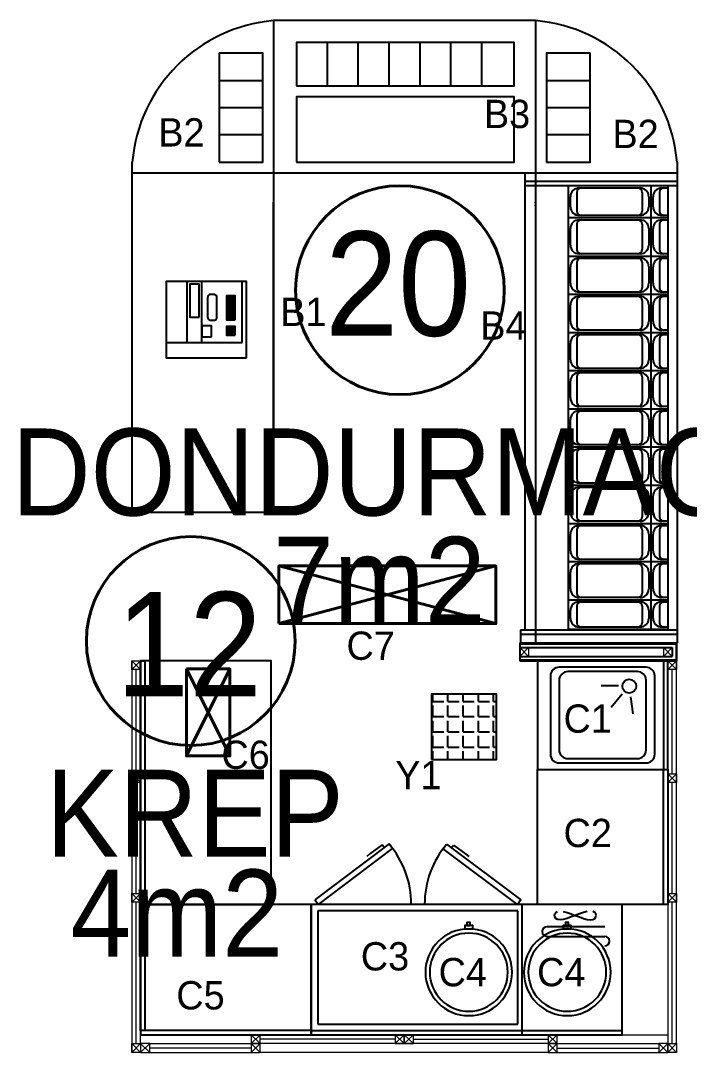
# Model space of a CAD drawing. Header units: millimetres. Extents: x -2729 to 15248, y -12439 to 5292.
# Drawn here: x 5513.2 to 5820.7, y -7810.6 to -7336.4 of the extents above; entities that cross this region are included whole.
import ezdxf

# ---------------------------------------------------------------- set-up
doc = ezdxf.new("R2010")
doc.units = ezdxf.units.MM
doc.layers.add('A EKİPMAN', color=142, linetype='Continuous')
doc.layers.add('S2000-002 Çizgi', color=7, linetype='Continuous')
for name, color, linetype, lineweight in [('antet_Ном_пера__60', 7, 'Continuous', 35), ('gor_orta', 40, 'Continuous', 9), ('gor_uzak', 32, 'Continuous', 0)]:
    doc.layers.add(name, color=color, linetype=linetype, lineweight=lineweight)
doc.styles.add('TAKSİM', font='GOTHIC.TTF', dxfattribs={"height": 20})
doc.styles.add('Мой Ариал', font='arial.ttf', dxfattribs={"width": 0.9})

# ---------------------------------------------------------------- blocks, each defined once
blk = doc.blocks.new('A$C40265D60')
at = {"layer": 'S2000-002 Çizgi'}
for p, q in [((16.66, 42.76), (24.47, 43.87)), ((15.43, 38.95), (21.53, 33.94)), ((11.52, 37.29), (11.52, 29.4))]:
    blk.add_line(p, q, dxfattribs=at)
for points in [[(0, 0), (50, 0), (50, 60), (0, 60)], [(0, 58), (50, 58), (50, 60), (0, 60)]]:
    blk.add_lwpolyline(points, close=True, dxfattribs=at)
for points in [[(7, 6), (43, 6, 0.414214), (47, 10), (47, 50, 0.414214), (43, 54), (7, 54, 0.414214), (3, 50), (3, 10, 0.414214)], [(9, 10), (41, 10, 0.414214), (45, 14), (45, 46, 0.414214), (41, 50), (9, 50, 0.414214), (5, 46), (5, 14, 0.414214)]]:
    blk.add_lwpolyline(points, format="xyb", close=True, dxfattribs=at)
blk.add_circle((11.71, 42.26), 3.19, dxfattribs=at)
blk = doc.blocks.new('A$C29BC12B0')
at = {"layer": 'S2000-002 Çizgi'}
for points in [[(18.13, 2.92), (21.77, 2.92), (21.77, 1.46), (18.13, 1.46)], [(19.1, 1.46), (20.55, 1.46), (20.55, 0), (19.1, 0)]]:
    blk.add_lwpolyline(points, close=True, dxfattribs=at)
for radius in [19.95, 17.95]:
    blk.add_circle((19.95, 22.87), radius, dxfattribs=at)
blk = doc.blocks.new('A$C196007F9')
at = {"layer": 'S2000-002 Çizgi'}
for points in [[(18.13, 2.92), (21.77, 2.92), (21.77, 1.46), (18.13, 1.46)], [(19.1, 1.46), (20.55, 1.46), (20.55, 0), (19.1, 0)]]:
    blk.add_lwpolyline(points, close=True, dxfattribs=at)
for radius in [19.95, 17.95]:
    blk.add_circle((19.95, 22.87), radius, dxfattribs=at)
blk = doc.blocks.new('A$C290C7E64')
at = {"layer": 'S2000-002 Çizgi'}
for points in [[(0, 0), (35, 0), (35, 37), (0, 37)], [(7, 2), (35, 2), (35, 37), (7, 37)], [(18.58, 21.8), (33.83, 21.8), (33.83, 26.01), (18.58, 26.01)], [(9.63, 16.02), (14.71, 16.02), (14.71, 20.57), (9.63, 20.57)], [(10.34, 8.15), (11.34, 8.15), (11.34, 9.15), (10.34, 9.15)], [(10.34, 7.15), (11.34, 7.15), (11.34, 8.15), (10.34, 8.15)], [(10.34, 6.15), (11.34, 6.15), (11.34, 7.15), (10.34, 7.15)], [(10.34, 5.15), (11.34, 5.15), (11.34, 6.15), (10.34, 6.15)], [(11.34, 8.15), (12.34, 8.15), (12.34, 9.15), (11.34, 9.15)], [(11.34, 7.15), (12.34, 7.15), (12.34, 8.15), (11.34, 8.15)], [(11.34, 6.15), (12.34, 6.15), (12.34, 7.15), (11.34, 7.15)], [(11.34, 5.15), (12.34, 5.15), (12.34, 6.15), (11.34, 6.15)], [(12.34, 8.15), (13.34, 8.15), (13.34, 9.15), (12.34, 9.15)], [(12.34, 7.15), (13.34, 7.15), (13.34, 8.15), (12.34, 8.15)], [(12.34, 6.15), (13.34, 6.15), (13.34, 7.15), (12.34, 7.15)], [(12.34, 5.15), (13.34, 5.15), (13.34, 6.15), (12.34, 6.15)], [(13.34, 8.15), (14.34, 8.15), (14.34, 9.15), (13.34, 9.15)], [(13.34, 7.15), (14.34, 7.15), (14.34, 8.15), (13.34, 8.15)], [(13.34, 6.15), (14.34, 6.15), (14.34, 7.15), (13.34, 7.15)], [(13.34, 5.15), (14.34, 5.15), (14.34, 6.15), (13.34, 6.15)], [(17.37, 8.15), (18.37, 8.15), (18.37, 9.15), (17.37, 9.15)], [(17.37, 7.15), (18.37, 7.15), (18.37, 8.15), (17.37, 8.15)], [(17.37, 6.15), (18.37, 6.15), (18.37, 7.15), (17.37, 7.15)], [(17.37, 5.15), (18.37, 5.15), (18.37, 6.15), (17.37, 6.15)], [(18.37, 8.15), (19.37, 8.15), (19.37, 9.15), (18.37, 9.15)], [(18.37, 7.15), (19.37, 7.15), (19.37, 8.15), (18.37, 8.15)], [(18.37, 6.15), (19.37, 6.15), (19.37, 7.15), (18.37, 7.15)], [(18.37, 5.15), (19.37, 5.15), (19.37, 6.15), (18.37, 6.15)], [(19.37, 8.15), (20.37, 8.15), (20.37, 9.15), (19.37, 9.15)], [(19.37, 7.15), (20.37, 7.15), (20.37, 8.15), (19.37, 8.15)], [(19.37, 6.15), (20.37, 6.15), (20.37, 7.15), (19.37, 7.15)], [(19.37, 5.15), (20.37, 5.15), (20.37, 6.15), (19.37, 6.15)], [(20.37, 8.15), (21.37, 8.15), (21.37, 9.15), (20.37, 9.15)], [(20.37, 7.15), (21.37, 7.15), (21.37, 8.15), (20.37, 8.15)], [(20.37, 6.15), (21.37, 6.15), (21.37, 7.15), (20.37, 7.15)], [(20.37, 5.15), (21.37, 5.15), (21.37, 6.15), (20.37, 6.15)], [(21.37, 8.15), (22.37, 8.15), (22.37, 9.15), (21.37, 9.15)], [(21.37, 7.15), (22.37, 7.15), (22.37, 8.15), (21.37, 8.15)], [(21.37, 6.15), (22.37, 6.15), (22.37, 7.15), (21.37, 7.15)], [(21.37, 5.15), (22.37, 5.15), (22.37, 6.15), (21.37, 6.15)], [(22.37, 8.15), (23.37, 8.15), (23.37, 9.15), (22.37, 9.15)], [(22.37, 7.15), (23.37, 7.15), (23.37, 8.15), (22.37, 8.15)], [(22.37, 6.15), (23.37, 6.15), (23.37, 7.15), (22.37, 7.15)], [(22.37, 5.15), (23.37, 5.15), (23.37, 6.15), (22.37, 6.15)], [(23.37, 8.15), (24.37, 8.15), (24.37, 9.15), (23.37, 9.15)], [(23.37, 7.15), (24.37, 7.15), (24.37, 8.15), (23.37, 8.15)], [(23.37, 6.15), (24.37, 6.15), (24.37, 7.15), (23.37, 7.15)], [(23.37, 5.15), (24.37, 5.15), (24.37, 6.15), (23.37, 6.15)], [(24.37, 8.15), (25.37, 8.15), (25.37, 9.15), (24.37, 9.15)], [(24.37, 7.15), (25.37, 7.15), (25.37, 8.15), (24.37, 8.15)], [(24.37, 6.15), (25.37, 6.15), (25.37, 7.15), (24.37, 7.15)], [(24.37, 5.15), (25.37, 5.15), (25.37, 6.15), (24.37, 6.15)], [(25.37, 8.15), (26.37, 8.15), (26.37, 9.15), (25.37, 9.15)], [(25.37, 7.15), (26.37, 7.15), (26.37, 8.15), (25.37, 8.15)], [(25.37, 6.15), (26.37, 6.15), (26.37, 7.15), (25.37, 7.15)], [(25.37, 5.15), (26.37, 5.15), (26.37, 6.15), (25.37, 6.15)], [(26.37, 8.15), (27.37, 8.15), (27.37, 9.15), (26.37, 9.15)], [(26.37, 7.15), (27.37, 7.15), (27.37, 8.15), (26.37, 8.15)], [(26.37, 6.15), (27.37, 6.15), (27.37, 7.15), (26.37, 7.15)], [(26.37, 5.15), (27.37, 5.15), (27.37, 6.15), (26.37, 6.15)], [(27.37, 8.15), (28.37, 8.15), (28.37, 9.15), (27.37, 9.15)], [(27.37, 7.15), (28.37, 7.15), (28.37, 8.15), (27.37, 8.15)], [(27.37, 6.15), (28.37, 6.15), (28.37, 7.15), (27.37, 7.15)], [(27.37, 5.15), (28.37, 5.15), (28.37, 6.15), (27.37, 6.15)]]:
    blk.add_lwpolyline(points, close=True, dxfattribs=at)
for points in [[(7, 27.23), (35, 27.23)], [(7, 20.57), (35, 20.57)]]:
    blk.add_lwpolyline(points, dxfattribs=at)
blk.add_lwpolyline([(18.68, 13.56), (27.6, 13.56, 0.414214), (29.1, 15.06), (29.1, 16.45, 0.414214), (27.6, 17.95), (18.68, 17.95, 0.414214), (17.18, 16.45), (17.18, 15.06, 0.414214)], format="xyb", close=True, dxfattribs=at)
blk = doc.blocks.new('A$C5FF82007')
at = {"layer": 'S2000-002 Çizgi'}
for p, q in [((35.82, 87.82), (1.71, 62.05)), ((3.26, 60), (37.37, 85.77)), ((32.58, 87.44), (26.95, 83.18)), ((33.58, 86.12), (32.58, 87.44)), ((37.37, 85.77), (35.82, 87.82)), ((60.63, 85.61), (62.17, 87.67)), ((94.86, 60), (60.63, 85.61)), ((62.17, 87.67), (96.4, 62.05)), ((64.42, 85.98), (65.41, 87.3)), ((65.41, 87.3), (71.07, 83.07)), ((26.95, 83.18), (25.5, 82.09)), ((71.07, 83.07), (72.51, 81.99)), ((1.71, 62.05), (3.26, 60)), ((96.4, 62.05), (94.86, 60)), ((0, 2), (0, 60)), ((0, 60), (0, 0)), ((143, 60), (0, 60)), ((95, 57), (3, 57)), ((3, 57), (3, 5)), ((95, 5), (95, 57)), ((96.89, 60), (96.89, 0)), ((143, 0), (143, 60)), ((111.83, 54.97), (111.99, 55.71)), ((111.99, 54.24), (111.83, 54.97)), ((111.99, 55.71), (112.48, 56.35)), ((112.48, 53.6), (111.99, 54.24)), ((112.48, 56.35), (113.3, 56.8)), ((113.3, 53.14), (112.48, 53.6)), ((114.44, 52.97), (113.3, 53.14)), ((115.9, 53.14), (114.44, 52.97)), ((115.9, 56.8), (117.6, 56.35)), ((117.6, 53.6), (115.9, 53.14)), ((117.6, 56.35), (119.46, 55.71)), ((119.46, 54.24), (117.6, 53.6)), ((119.46, 55.71), (121.41, 54.97)), ((121.41, 54.97), (119.46, 54.24)), ((123.36, 55.71), (121.41, 54.97)), ((121.41, 54.97), (123.36, 54.24)), ((125.22, 56.35), (123.36, 55.71)), ((123.36, 54.24), (125.22, 53.6)), ((126.93, 56.8), (125.22, 56.35)), ((125.22, 53.6), (126.93, 53.14)), ((126.93, 53.14), (128.38, 52.97)), ((128.38, 52.97), (129.53, 53.14)), ((130.34, 56.35), (129.53, 56.8)), ((129.53, 53.14), (130.34, 53.6)), ((130.83, 55.71), (130.34, 56.35)), ((130.34, 53.6), (130.83, 54.24)), ((131, 54.97), (130.83, 55.71)), ((130.83, 54.24), (131, 54.97)), ((135, 49.66), (108.33, 49.66)), ((108.33, 45.32), (135, 45.32)), ((3, 5), (95, 5)), ((0, 2), (143, 2)), ((0, 0), (143, 0))]:
    blk.add_line(p, q, dxfattribs=at)
for centre, radius, start, end in [((3.26, 60), 42.75, 0, 40.5092), ((94.86, 60), 42.75, 139.755, 180), ((108.33, 47.49), 2.17, 90, 270), ((135, 43.15), 2.17, 270, 90)]:
    blk.add_arc(centre, radius, start, end, dxfattribs=at)

msp = doc.modelspace()

# ---------------------------------------------------------------- hatches: boundary and pattern name
h = msp.add_hatch()
h.set_pattern_fill('ANGLE', color=256)
h.set_pattern_definition([(0, (-2455.774, -10387.444), (0, 6.985), [5.08, -1.905]), (90, (-2455.774, -10387.444), (-6.985, 4e-16), [5.08, -1.905])])
h.paths.add_polyline_path([(5732.082, -7645.963), (5702.082, -7645.963), (5702.082, -7675.963), (5732.082, -7675.963)])

# ---------------------------------------------------------------- linework, layer by layer
for p, q in [((5750.02, -7336.409), (5629.54, -7336.409)), ((5629.54, -7336.409), (5629.54, -7562.409)), ((5750.02, -7336.409), (5750.02, -7588.753)), ((5654.263, -7366.409), (5654.263, -7346.409)), ((5668.463, -7366.409), (5668.463, -7346.409)), ((5668.463, -7366.409), (5668.463, -7346.409)), ((5682.663, -7366.409), (5682.663, -7346.409)), ((5682.663, -7366.409), (5682.663, -7346.409)), ((5696.863, -7366.409), (5696.863, -7346.409)), ((5696.863, -7366.409), (5696.863, -7346.409)), ((5711.063, -7366.409), (5711.063, -7346.409)), ((5711.063, -7366.409), (5711.063, -7346.409)), ((5725.263, -7366.409), (5725.263, -7346.409)), ((5725.263, -7366.409), (5725.263, -7346.409)), ((5604.54, -7363.909), (5624.54, -7363.909)), ((5755.02, -7363.909), (5775.02, -7363.909)), ((5604.54, -7376.409), (5624.54, -7376.409)), ((5755.02, -7376.409), (5775.02, -7376.409)), ((5624.54, -7388.909), (5604.54, -7388.909)), ((5624.54, -7401.409), (5624.54, -7391.409)), ((5775.02, -7388.909), (5755.02, -7388.909)), ((5564.54, -7562.409), (5564.54, -7401.409)), ((5815.02, -7401.409), (5815.02, -7622.409)), ((5564.54, -7406.409), (5815.02, -7406.409)), ((5629.54, -7562.409), (5629.54, -7419.8)), ((5750.02, -7421.409), (5750.02, -7622.409)), ((5564.54, -7562.409), (5629.54, -7562.409)), ((5742.712, -7622.409), (5815.02, -7622.409)), ((5742.712, -7622.609), (5814.816, -7622.609)), ((5742.712, -7622.609), (5814.816, -7622.609)), ((5742.712, -7622.809), (5814.612, -7622.809)), ((5814.616, -7622.809), (5742.712, -7622.809)), ((5742.712, -7624.609), (5812.812, -7624.609)), ((5742.916, -7622.609), (5814.816, -7622.609)), ((5812.812, -7624.609), (5812.812, -7628.609)), ((5814.616, -7622.809), (5814.616, -7630.409)), ((5814.816, -7622.609), (5814.816, -7630.609)), ((5742.712, -7628.609), (5812.812, -7628.609)), ((5742.712, -7630.409), (5814.612, -7630.409)), ((5814.616, -7630.409), (5742.712, -7630.409)), ((5742.712, -7630.609), (5814.812, -7630.609)), ((5814.812, -7630.609), (5742.712, -7630.609))]:
    msp.add_line(p, q)
at = {"color": 4, "lineweight": 40, "ltscale": 0.005}
for p, q in [((5731.772, -7613.549), (5631.976, -7587.016)), ((5631.976, -7613.549), (5731.772, -7587.016))]:
    msp.add_line(p, q, dxfattribs=at)
at = {"color": 3, "lineweight": 40, "ltscale": 0.005}
for p, q in [((5589.458, -7634.381), (5609.458, -7674.381)), ((5609.458, -7634.381), (5589.458, -7674.381))]:
    msp.add_line(p, q, dxfattribs=at)
for points in [[(5640.063, -7366.409), (5740.063, -7366.409), (5740.063, -7346.409), (5640.063, -7346.409)], [(5604.54, -7401.409), (5624.54, -7401.409), (5624.54, -7351.409), (5604.54, -7351.409)], [(5755.02, -7401.409), (5775.02, -7401.409), (5775.02, -7351.409), (5755.02, -7351.409)], [(5640.063, -7401.409), (5740.063, -7401.409), (5740.063, -7371.409), (5640.063, -7371.409)], [(5702.082, -7675.963), (5732.082, -7675.963), (5732.082, -7645.963), (5702.082, -7645.963)]]:
    msp.add_lwpolyline(points, close=True)
at = {"color": 4, "lineweight": 40, "ltscale": 0.005}
msp.add_lwpolyline([(5631.976, -7613.549), (5631.976, -7587.016), (5731.772, -7587.016), (5731.772, -7613.549)], close=True, dxfattribs=at)
at = {"color": 3, "lineweight": 40, "ltscale": 0.005}
msp.add_lwpolyline([(5589.458, -7634.381), (5589.458, -7674.381), (5609.458, -7674.381), (5609.458, -7634.381)], close=True, dxfattribs=at)
at = {"color": 1, "lineweight": 40, "ltscale": 0.005}
for centre in [(5687.606, -7460.277), (5591.447, -7621.588)]:
    msp.add_circle(centre, 48, dxfattribs=at)
for centre, radius, start, end in [((5635.604, -7407.473), 71.322, 94.87704, 175.12296), ((5743.956, -7407.473), 71.322, 4.87704, 85.12296), ((5648.735, -7420.605), 19.212, 177.59926, 182.40074), ((5730.825, -7420.605), 19.212, 357.59926, 2.40074)]:
    msp.add_arc(centre, radius, start, end)
at = {"layer": 'A EKİPMAN', "color": 0}
for p, q in [((5743.02, -7406.409), (5815.02, -7406.409)), ((5745.02, -7406.409), (5745.02, -7616.409, 0)), ((5815.02, -7406.404), (5815.02, -7622.409, 0)), ((5815.02, -7410.409), (5745.02, -7410.409)), ((5815.02, -7412.409), (5745.02, -7412.409)), ((5765.02, -7412.409), (5765.02, -7616.409, 0)), ((5769.02, -7415.332), (5769.02, -7423.965)), ((5770.02, -7413.332), (5798.02, -7413.332)), ((5799.02, -7415.332), (5799.02, -7423.965)), ((5803.02, -7412.409), (5803.02, -7616.409, 0)), ((5807.02, -7415.332), (5807.02, -7423.965)), ((5808.02, -7413.332), (5811.02, -7413.332)), ((5811.02, -7616.409, 0), (5811.02, -7412.409)), ((5766.02, -7421.965), (5766.02, -7417.332)), ((5802.02, -7417.332), (5802.02, -7421.965)), ((5804.02, -7421.965), (5804.02, -7417.332)), ((5798.02, -7425.965), (5770.02, -7425.965)), ((5811.02, -7425.965), (5808.02, -7425.965)), ((5765.02, -7426.965), (5811.02, -7426.965)), ((5769.02, -7429.965), (5769.02, -7441.598)), ((5770.02, -7427.965), (5798.02, -7427.965)), ((5799.02, -7429.965), (5799.02, -7441.598)), ((5807.02, -7429.965), (5807.02, -7441.598)), ((5808.02, -7427.965), (5811.02, -7427.965)), ((5766.02, -7439.598), (5766.02, -7431.965)), ((5802.02, -7431.965), (5802.02, -7439.598)), ((5804.02, -7439.598), (5804.02, -7431.965)), ((5765.02, -7444.598), (5811.02, -7444.598)), ((5798.02, -7443.598), (5770.02, -7443.598)), ((5811.02, -7443.598), (5808.02, -7443.598)), ((5766.02, -7457.154), (5766.02, -7449.52)), ((5769.02, -7447.52), (5769.02, -7459.154)), ((5770.02, -7445.52), (5798.02, -7445.52)), ((5799.02, -7447.52), (5799.02, -7459.154)), ((5802.02, -7449.52), (5802.02, -7457.154)), ((5804.02, -7457.154), (5804.02, -7449.52)), ((5807.02, -7447.52), (5807.02, -7459.154)), ((5808.02, -7445.52), (5811.02, -7445.52)), ((5765.02, -7462.154), (5811.02, -7462.154)), ((5798.02, -7461.154), (5770.02, -7461.154)), ((5770.02, -7463.076), (5798.02, -7463.076)), ((5811.02, -7461.154), (5808.02, -7461.154)), ((5808.02, -7463.076), (5811.02, -7463.076)), ((5766.02, -7474.709), (5766.02, -7467.076)), ((5769.02, -7465.076), (5769.02, -7476.709)), ((5799.02, -7465.076), (5799.02, -7476.709)), ((5802.02, -7467.076), (5802.02, -7474.709)), ((5804.02, -7474.709), (5804.02, -7467.076)), ((5807.02, -7465.076), (5807.02, -7476.709)), ((5765.02, -7479.709), (5811.02, -7479.709)), ((5769.02, -7482.632), (5769.02, -7494.265)), ((5798.02, -7478.709), (5770.02, -7478.709)), ((5770.02, -7480.632), (5798.02, -7480.632)), ((5799.02, -7482.632), (5799.02, -7494.265)), ((5807.02, -7482.632), (5807.02, -7494.265)), ((5811.02, -7478.709), (5808.02, -7478.709)), ((5808.02, -7480.632), (5811.02, -7480.632)), ((5766.02, -7492.265), (5766.02, -7484.632)), ((5802.02, -7484.632), (5802.02, -7492.265)), ((5804.02, -7492.265), (5804.02, -7484.632)), ((5765.02, -7497.265), (5811.02, -7497.265)), ((5798.02, -7496.265), (5770.02, -7496.265)), ((5811.02, -7496.265), (5808.02, -7496.265)), ((5766.02, -7509.82), (5766.02, -7502.187)), ((5769.02, -7500.187), (5769.02, -7511.82)), ((5770.02, -7498.187), (5798.02, -7498.187)), ((5799.02, -7500.187), (5799.02, -7511.82)), ((5802.02, -7502.187), (5802.02, -7509.82)), ((5804.02, -7509.82), (5804.02, -7502.187)), ((5807.02, -7500.187), (5807.02, -7511.82)), ((5808.02, -7498.187), (5811.02, -7498.187)), ((5765.02, -7514.82), (5811.02, -7514.82)), ((5798.02, -7513.82), (5770.02, -7513.82)), ((5770.02, -7515.743), (5798.02, -7515.743)), ((5811.02, -7513.82), (5808.02, -7513.82)), ((5808.02, -7515.743), (5811.02, -7515.743)), ((5766.02, -7527.376), (5766.02, -7519.743)), ((5769.02, -7517.743), (5769.02, -7529.376)), ((5799.02, -7517.743), (5799.02, -7529.376)), ((5802.02, -7519.743), (5802.02, -7527.376)), ((5804.02, -7527.376), (5804.02, -7519.743)), ((5807.02, -7517.743), (5807.02, -7529.376)), ((5765.02, -7532.376), (5811.02, -7532.376)), ((5769.02, -7535.298), (5769.02, -7546.932)), ((5798.02, -7531.376), (5770.02, -7531.376)), ((5770.02, -7533.298), (5798.02, -7533.298)), ((5799.02, -7535.298), (5799.02, -7546.932)), ((5807.02, -7535.298), (5807.02, -7546.932)), ((5811.02, -7531.376), (5808.02, -7531.376)), ((5808.02, -7533.298), (5811.02, -7533.298)), ((5766.02, -7544.932), (5766.02, -7537.298)), ((5802.02, -7537.298), (5802.02, -7544.932)), ((5804.02, -7544.932), (5804.02, -7537.298)), ((5798.02, -7548.932), (5770.02, -7548.932)), ((5811.02, -7548.932), (5808.02, -7548.932)), ((5765.02, -7549.932), (5811.02, -7549.932)), ((5769.02, -7552.854), (5769.02, -7564.487)), ((5770.02, -7550.854), (5798.02, -7550.854)), ((5799.02, -7552.854), (5799.02, -7564.487)), ((5807.02, -7552.854), (5807.02, -7564.487)), ((5808.02, -7550.854), (5811.02, -7550.854)), ((5766.02, -7562.487), (5766.02, -7554.854)), ((5802.02, -7554.854), (5802.02, -7562.487)), ((5804.02, -7562.487), (5804.02, -7554.854)), ((5765.02, -7567.487), (5811.02, -7567.487)), ((5798.02, -7566.487), (5770.02, -7566.487)), ((5770.02, -7568.409), (5798.02, -7568.409)), ((5811.02, -7566.487), (5808.02, -7566.487)), ((5808.02, -7568.409), (5811.02, -7568.409)), ((5766.02, -7580.043, 0), (5766.02, -7572.409, 0)), ((5769.02, -7570.409, 0), (5769.02, -7582.043, 0)), ((5799.02, -7570.409, 0), (5799.02, -7582.043, 0)), ((5802.02, -7572.409, 0), (5802.02, -7580.043, 0)), ((5804.02, -7580.043, 0), (5804.02, -7572.409, 0)), ((5807.02, -7570.409, 0), (5807.02, -7582.043, 0)), ((5765.02, -7585.043, 0), (5811.02, -7585.043, 0)), ((5798.02, -7584.043, 0), (5770.02, -7584.043, 0)), ((5770.02, -7585.965, 0), (5798.02, -7585.965, 0)), ((5811.02, -7584.043, 0), (5808.02, -7584.043, 0)), ((5808.02, -7585.965, 0), (5811.02, -7585.965, 0)), ((5766.02, -7597.598, 0), (5766.02, -7589.965, 0)), ((5769.02, -7587.965, 0), (5769.02, -7599.598, 0)), ((5799.02, -7587.965, 0), (5799.02, -7599.598, 0)), ((5802.02, -7589.965, 0), (5802.02, -7597.598, 0)), ((5804.02, -7597.598, 0), (5804.02, -7589.965, 0)), ((5807.02, -7587.965, 0), (5807.02, -7599.598, 0)), ((5798.02, -7601.598, 0), (5770.02, -7601.598, 0)), ((5811.02, -7601.598, 0), (5808.02, -7601.598, 0)), ((5765.02, -7602.598, 0), (5811.02, -7602.598, 0)), ((5769.02, -7605.52, 0), (5769.02, -7613.154, 0)), ((5770.02, -7603.52, 0), (5798.02, -7603.52, 0)), ((5799.02, -7605.52, 0), (5799.02, -7613.154, 0)), ((5807.02, -7605.52, 0), (5807.02, -7613.154, 0)), ((5808.02, -7603.52, 0), (5811.02, -7603.52, 0)), ((5766.02, -7611.154, 0), (5766.02, -7607.52, 0)), ((5802.02, -7607.52, 0), (5802.02, -7611.154, 0)), ((5804.02, -7611.154, 0), (5804.02, -7607.52, 0)), ((5798.02, -7615.154, 0), (5770.02, -7615.154, 0)), ((5811.02, -7615.154, 0), (5808.02, -7615.154, 0)), ((5743.02, -7616.409, 0), (5815.02, -7616.409, 0)), ((5743.02, -7616.409, 0), (5743.02, -7622.409, 0)), ((5743.02, -7618.409, 0), (5815.02, -7618.409, 0)), ((5765.02, -7616.154, 0), (5811.02, -7616.154, 0)), ((5743.02, -7622.409, 0), (5815.02, -7622.409, 0))]:
    msp.add_line(p, q, dxfattribs=at)
at = {"layer": 'A EKİPMAN', "color": 0, "extrusion": (-2.38837e-07, -6.03363e-12, 1), "elevation": -0.001}
for points in [[(5764.015, -7406.409), (5815.02, -7406.407)], [(5768.222, -7406.409), (5815.02, -7406.404)]]:
    msp.add_lwpolyline(points, dxfattribs=at)
at = {"layer": 'A EKİPMAN', "color": 0}
for centre, radius, start, end in [((5770.02, -7417.332), 4, 90, 180), ((5771.02, -7415.332), 2, 90, 180), ((5797.02, -7415.332), 2, 360, 90), ((5798.02, -7417.332), 4, 360, 90), ((5808.02, -7417.332), 4, 90, 180), ((5809.02, -7415.332), 2, 90, 180), ((5770.02, -7421.965), 4, 180, 270), ((5771.02, -7423.965), 2, 180, 270), ((5797.02, -7423.965), 2, 270, 360), ((5798.02, -7421.965), 4, 270, 360), ((5808.02, -7421.965), 4, 180, 270), ((5809.02, -7423.965), 2, 180, 270), ((5770.02, -7431.965), 4, 90, 180), ((5771.02, -7429.965), 2, 90, 180), ((5797.02, -7429.965), 2, 360, 90), ((5798.02, -7431.965), 4, 360, 90), ((5808.02, -7431.965), 4, 90, 180), ((5809.02, -7429.965), 2, 90, 180), ((5770.02, -7439.598), 4, 180, 270), ((5798.02, -7439.598), 4, 270, 360), ((5808.02, -7439.598), 4, 180, 270), ((5771.02, -7441.598), 2, 180, 270), ((5797.02, -7441.598), 2, 270, 360), ((5809.02, -7441.598), 2, 180, 270), ((5770.02, -7449.52), 4, 90, 180), ((5771.02, -7447.52), 2, 90, 180), ((5797.02, -7447.52), 2, 360, 90), ((5798.02, -7449.52), 4, 360, 90), ((5808.02, -7449.52), 4, 90, 180), ((5809.02, -7447.52), 2, 90, 180), ((5770.02, -7457.154), 4, 180, 270), ((5771.02, -7459.154), 2, 180, 270), ((5797.02, -7459.154), 2, 270, 360), ((5798.02, -7457.154), 4, 270, 360), ((5808.02, -7457.154), 4, 180, 270), ((5809.02, -7459.154), 2, 180, 270), ((5770.02, -7467.076), 4, 90, 180), ((5771.02, -7465.076), 2, 90, 180), ((5797.02, -7465.076), 2, 360, 90), ((5798.02, -7467.076), 4, 360, 90), ((5808.02, -7467.076), 4, 90, 180), ((5809.02, -7465.076), 2, 90, 180), ((5770.02, -7474.709), 4, 180, 270), ((5771.02, -7476.709), 2, 180, 270), ((5797.02, -7476.709), 2, 270, 360), ((5798.02, -7474.709), 4, 270, 360), ((5808.02, -7474.709), 4, 180, 270), ((5809.02, -7476.709), 2, 180, 270), ((5770.02, -7484.632), 4, 90, 180), ((5771.02, -7482.632), 2, 90, 180), ((5797.02, -7482.632), 2, 360, 90), ((5798.02, -7484.632), 4, 360, 90), ((5808.02, -7484.632), 4, 90, 180), ((5809.02, -7482.632), 2, 90, 180), ((5770.02, -7492.265), 4, 180, 270), ((5798.02, -7492.265), 4, 270, 360), ((5808.02, -7492.265), 4, 180, 270), ((5771.02, -7494.265), 2, 180, 270), ((5797.02, -7494.265), 2, 270, 360), ((5809.02, -7494.265), 2, 180, 270), ((5770.02, -7502.187), 4, 90, 180), ((5771.02, -7500.187), 2, 90, 180), ((5797.02, -7500.187), 2, 360, 90), ((5798.02, -7502.187), 4, 360, 90), ((5808.02, -7502.187), 4, 90, 180), ((5809.02, -7500.187), 2, 90, 180), ((5770.02, -7509.82), 4, 180, 270), ((5798.02, -7509.82), 4, 270, 360), ((5808.02, -7509.82), 4, 180, 270), ((5770.02, -7519.743), 4, 90, 180), ((5771.02, -7511.82), 2, 180, 270), ((5771.02, -7517.743), 2, 90, 180), ((5797.02, -7511.82), 2, 270, 360), ((5797.02, -7517.743), 2, 360, 90), ((5798.02, -7519.743), 4, 360, 90), ((5808.02, -7519.743), 4, 90, 180), ((5809.02, -7511.82), 2, 180, 270), ((5809.02, -7517.743), 2, 90, 180), ((5770.02, -7527.376), 4, 180, 270), ((5771.02, -7529.376), 2, 180, 270), ((5797.02, -7529.376), 2, 270, 360), ((5798.02, -7527.376), 4, 270, 360), ((5808.02, -7527.376), 4, 180, 270), ((5809.02, -7529.376), 2, 180, 270), ((5770.02, -7537.298), 4, 90, 180), ((5771.02, -7535.298), 2, 90, 180), ((5797.02, -7535.298), 2, 360, 90), ((5798.02, -7537.298), 4, 360, 90), ((5808.02, -7537.298), 4, 90, 180), ((5809.02, -7535.298), 2, 90, 180), ((5770.02, -7544.932), 4, 180, 270), ((5771.02, -7546.932), 2, 180, 270), ((5797.02, -7546.932), 2, 270, 360), ((5798.02, -7544.932), 4, 270, 360), ((5808.02, -7544.932), 4, 180, 270), ((5809.02, -7546.932), 2, 180, 270), ((5770.02, -7554.854), 4, 90, 180), ((5771.02, -7552.854), 2, 90, 180), ((5797.02, -7552.854), 2, 360, 90), ((5798.02, -7554.854), 4, 360, 90), ((5808.02, -7554.854), 4, 90, 180), ((5809.02, -7552.854), 2, 90, 180), ((5770.02, -7562.487), 4, 180, 270), ((5798.02, -7562.487), 4, 270, 360), ((5808.02, -7562.487), 4, 180, 270), ((5770.02, -7572.409), 4, 90, 180), ((5771.02, -7564.487), 2, 180, 270), ((5771.02, -7570.409), 2, 90, 180), ((5797.02, -7564.487), 2, 270, 360), ((5797.02, -7570.409), 2, 360, 90), ((5798.02, -7572.409), 4, 360, 90), ((5808.02, -7572.409), 4, 90, 180), ((5809.02, -7564.487), 2, 180, 270), ((5809.02, -7570.409), 2, 90, 180), ((5770.02, -7580.043), 4, 180, 270), ((5771.02, -7582.043), 2, 180, 270), ((5797.02, -7582.043), 2, 270, 360), ((5798.02, -7580.043), 4, 270, 360), ((5808.02, -7580.043), 4, 180, 270), ((5809.02, -7582.043), 2, 180, 270), ((5770.02, -7589.965), 4, 90, 180), ((5771.02, -7587.965), 2, 90, 180), ((5797.02, -7587.965), 2, 360, 90), ((5798.02, -7589.965), 4, 360, 90), ((5808.02, -7589.965), 4, 90, 180), ((5809.02, -7587.965), 2, 90, 180), ((5770.02, -7597.598, 0), 4, 180, 270), ((5771.02, -7599.598, 0), 2, 180, 270), ((5797.02, -7599.598, 0), 2, 270, 360), ((5798.02, -7597.598, 0), 4, 270, 360), ((5808.02, -7597.598, 0), 4, 180, 270), ((5809.02, -7599.598, 0), 2, 180, 270), ((5770.02, -7607.52, 0), 4, 90, 180), ((5771.02, -7605.52, 0), 2, 90, 180), ((5797.02, -7605.52, 0), 2, 360, 90), ((5798.02, -7607.52, 0), 4, 360, 90), ((5808.02, -7607.52, 0), 4, 90, 180), ((5809.02, -7605.52, 0), 2, 90, 180), ((5770.02, -7611.154, 0), 4, 180, 270), ((5798.02, -7611.154, 0), 4, 270, 360), ((5808.02, -7611.154, 0), 4, 180, 270), ((5771.02, -7613.154, 0), 2, 180, 270), ((5797.02, -7613.154, 0), 2, 270, 360), ((5809.02, -7613.154, 0), 2, 180, 270)]:
    msp.add_arc(centre, radius, start, end, dxfattribs=at)
at = {"layer": 'gor_orta'}
for p, q in [((5815.02, -7622.409), (5742.712, -7622.409)), ((5814.816, -7622.609), (5742.712, -7622.609)), ((5746.712, -7624.609), (5742.712, -7628.609)), ((5742.712, -7624.609), (5746.712, -7628.609)), ((5812.812, -7624.609), (5808.812, -7628.609)), ((5808.812, -7624.609), (5812.812, -7628.609)), ((5568.336, -7630.609), (5564.336, -7634.609)), ((5564.336, -7630.609), (5568.336, -7634.609)), ((5814.816, -7630.609), (5810.816, -7634.609)), ((5810.816, -7630.609), (5814.816, -7634.609)), ((5568.336, -7682.609), (5564.336, -7686.609)), ((5564.336, -7682.609), (5568.336, -7686.609)), ((5814.816, -7682.609), (5810.816, -7686.609)), ((5810.816, -7682.609), (5814.816, -7686.609)), ((5568.336, -7737.631), (5564.336, -7741.631)), ((5564.336, -7737.631), (5568.336, -7741.631)), ((5814.816, -7737.631), (5810.816, -7741.631)), ((5810.816, -7737.631), (5814.816, -7741.631)), ((5619.183, -7806.631), (5623.383, -7802.631)), ((5619.183, -7802.631), (5623.383, -7806.631)), ((5685.374, -7806.631), (5689.574, -7802.631)), ((5685.374, -7802.631), (5689.574, -7806.631)), ((5689.574, -7806.631), (5693.774, -7802.631)), ((5689.574, -7802.631), (5693.774, -7806.631)), ((5755.765, -7806.631), (5759.965, -7802.631)), ((5755.765, -7802.631), (5759.965, -7806.631)), ((5568.336, -7806.631), (5564.336, -7810.631)), ((5564.336, -7806.631), (5568.336, -7810.631)), ((5568.336, -7806.631), (5572.536, -7810.631)), ((5568.336, -7810.631), (5572.536, -7806.631)), ((5619.183, -7810.631), (5623.383, -7806.631)), ((5619.183, -7806.631), (5623.383, -7810.631)), ((5755.765, -7806.631), (5806.616, -7806.631)), ((5755.765, -7810.631), (5759.965, -7806.631)), ((5755.765, -7806.631), (5759.965, -7810.631)), ((5806.616, -7806.631), (5810.816, -7810.631)), ((5806.616, -7810.631), (5810.816, -7806.631)), ((5814.816, -7806.631), (5810.816, -7810.631)), ((5810.816, -7806.631), (5814.816, -7810.631))]:
    msp.add_line(p, q, dxfattribs=at)
at = {"layer": 'gor_orta', "color": 4}
for p, q in [((5564.336, -7630.609), (5564.336, -7810.631)), ((5566.336, -7682.609), (5566.336, -7634.609)), ((5568.336, -7806.631), (5568.336, -7630.609)), ((5810.816, -7630.609), (5810.816, -7810.631)), ((5812.816, -7682.609), (5812.816, -7634.609)), ((5814.816, -7806.631), (5814.816, -7630.609)), ((5566.336, -7737.631), (5566.336, -7686.609)), ((5812.816, -7737.631), (5812.816, -7686.609)), ((5566.336, -7806.631), (5566.336, -7741.631)), ((5812.816, -7806.631), (5812.816, -7741.631)), ((5755.765, -7802.631), (5623.383, -7802.631)), ((5685.374, -7804.631), (5623.383, -7804.631)), ((5693.774, -7804.631), (5755.765, -7804.631)), ((5572.536, -7806.631), (5619.183, -7806.631)), ((5619.183, -7808.631), (5572.536, -7808.631)), ((5755.794, -7806.631), (5623.383, -7806.631)), ((5759.965, -7806.631), (5806.616, -7806.631)), ((5759.965, -7808.631), (5806.611, -7808.631)), ((5568.336, -7810.631), (5623.383, -7810.631)), ((5759.965, -7810.631), (5810.812, -7810.631))]:
    msp.add_line(p, q, dxfattribs=at)
at = {"layer": 'gor_orta'}
for points in [[(5746.712, -7628.609), (5742.712, -7628.609), (5742.712, -7624.609), (5746.712, -7624.609)], [(5808.812, -7628.609), (5812.812, -7628.609), (5812.812, -7624.609), (5808.812, -7624.609)], [(5568.336, -7634.609), (5564.336, -7634.609), (5564.336, -7630.609), (5568.336, -7630.609)], [(5814.816, -7634.609), (5810.816, -7634.609), (5810.816, -7630.609), (5814.816, -7630.609)], [(5568.336, -7686.609), (5564.336, -7686.609), (5564.336, -7682.609), (5568.336, -7682.609)], [(5814.816, -7686.609), (5810.816, -7686.609), (5810.816, -7682.609), (5814.816, -7682.609)], [(5568.336, -7741.631), (5564.336, -7741.631), (5564.336, -7737.631), (5568.336, -7737.631)], [(5814.816, -7741.631), (5810.816, -7741.631), (5810.816, -7737.631), (5814.816, -7737.631)], [(5568.336, -7810.631), (5564.336, -7810.631), (5564.336, -7806.631), (5568.336, -7806.631)], [(5814.816, -7810.631), (5810.816, -7810.631), (5810.816, -7806.631), (5814.816, -7806.631)]]:
    msp.add_lwpolyline(points, close=True, dxfattribs=at)
for points in [[(5619.183, -7806.631), (5623.383, -7806.631), (5623.383, -7802.631), (5619.183, -7802.631), (5619.183, -7806.631)], [(5685.374, -7806.631), (5689.574, -7806.631), (5689.574, -7802.631), (5685.374, -7802.631), (5685.374, -7806.631)], [(5689.574, -7806.631), (5693.774, -7806.631), (5693.774, -7802.631), (5689.574, -7802.631), (5689.574, -7806.631)], [(5755.765, -7806.631), (5759.965, -7806.631), (5759.965, -7802.631), (5755.765, -7802.631), (5755.765, -7806.631)], [(5568.336, -7810.631), (5572.536, -7810.631), (5572.536, -7806.631), (5568.336, -7806.631), (5568.336, -7810.631)], [(5619.183, -7810.631), (5623.383, -7810.631), (5623.383, -7806.631), (5619.183, -7806.631), (5619.183, -7810.631)], [(5755.765, -7810.631), (5759.965, -7810.631), (5759.965, -7806.631), (5755.765, -7806.631), (5755.765, -7810.631)], [(5806.616, -7810.631), (5810.816, -7810.631), (5810.816, -7806.631), (5806.616, -7806.631), (5806.616, -7810.631)]]:
    msp.add_lwpolyline(points, dxfattribs=at)
at = {"layer": 'gor_uzak'}
for p, q in [((5619.183, -7802.631), (5568.336, -7802.631)), ((5759.965, -7802.631), (5810.816, -7802.631)), ((5755.765, -7810.631), (5623.383, -7810.631))]:
    msp.add_line(p, q, dxfattribs=at)
at = {"layer": 'S2000-002 Çizgi'}
msp.add_line((5742.712, -7622.409), (5742.712, -7630.609), dxfattribs=at)
for points in [[(5568.336, -7742.631), (5628.336, -7742.631), (5628.336, -7630.609), (5568.336, -7630.609)], [(5570.336, -7742.631), (5568.336, -7742.631), (5568.336, -7630.609), (5570.336, -7630.609)], [(5750.816, -7680.609), (5810.816, -7680.609), (5810.816, -7742.631), (5750.816, -7742.631)], [(5808.816, -7680.609), (5810.816, -7680.609), (5810.816, -7742.631), (5808.816, -7742.631)], [(5646.839, -7742.631), (5568.336, -7742.631), (5568.336, -7802.631), (5646.839, -7802.631)], [(5570.336, -7800.631), (5568.336, -7800.631), (5568.336, -7742.631), (5570.336, -7742.631)], [(5646.839, -7800.631), (5568.336, -7800.631), (5568.336, -7802.631), (5646.839, -7802.631)]]:
    msp.add_lwpolyline(points, close=True, dxfattribs=at)

# ---------------------------------------------------------------- block references
for name, p, rotation in [('A$C290C7E64', (5617.044, -7491.336), 89.99999999999999), ('A$C40265D60', (5750.816, -7630.609), 270)]:
    msp.add_blockref(name, p, dxfattribs=dict(at, rotation=rotation))
msp.add_blockref('A$C5FF82007', (5646.839, -7802.631), dxfattribs=at)
at = {"layer": 'S2000-002 Çizgi', "xscale": -1, "rotation": 180}
for name, p in [('A$C29BC12B0', (5699.337, -7750.929)), ('A$C196007F9', (5744.614, -7750.929))]:
    msp.add_blockref(name, p, dxfattribs=at)

# ---------------------------------------------------------------- texts
at = {"style": 'TAKSİM'}
for s, p in [('B3', (5726.232, -7385.8)), ('B2', (5576.495, -7394.267)), ('B2', (5785.322, -7394.97)), ('B1', (5632.597, -7476.791)), ('B4', (5724.563, -7483.061)), ('C7', (5663.035, -7630.211)), ('C1', (5762.842, -7663.716)), ('C6', (5605.534, -7680.353)), ('Y1', (5685.466, -7689.662)), ('C2', (5762.842, -7716.288)), ('C3', (5669.632, -7772.982)), ('C4', (5705.391, -7780.245)), ('C4', (5750.668, -7780.245)), ('C5', (5584.77, -7790.901))]:
    msp.add_text(s, height=13, dxfattribs=at).set_placement(p)
at = {"lineweight": 40, "ltscale": 0.005, "char_height": 40, "attachment_point": 8, "style": 'Мой Ариал'}
for s, insert in [('DONDURMACI', (5682.261, -7564.431)), ('7{\\fArial|b0|i0|c186|p34;m2}', (5678.103, -7613.658)), ('KREP', (5593.313, -7720.733)), ('4m2', (5584.973, -7766.625))]:
    msp.add_mtext(s, dxfattribs=dict(at, insert=insert))
at = {"layer": 'antet_Ном_пера__60', "color": 1, "linetype": 'Continuous', "char_height": 48, "attachment_point": 8, "style": 'Мой Ариал'}
for s, insert in [('20', (5686.766, -7481.952)), ('12', (5590.634, -7647.032))]:
    msp.add_mtext(s, dxfattribs=dict(at, insert=insert))

doc.saveas('drawing.dxf')
